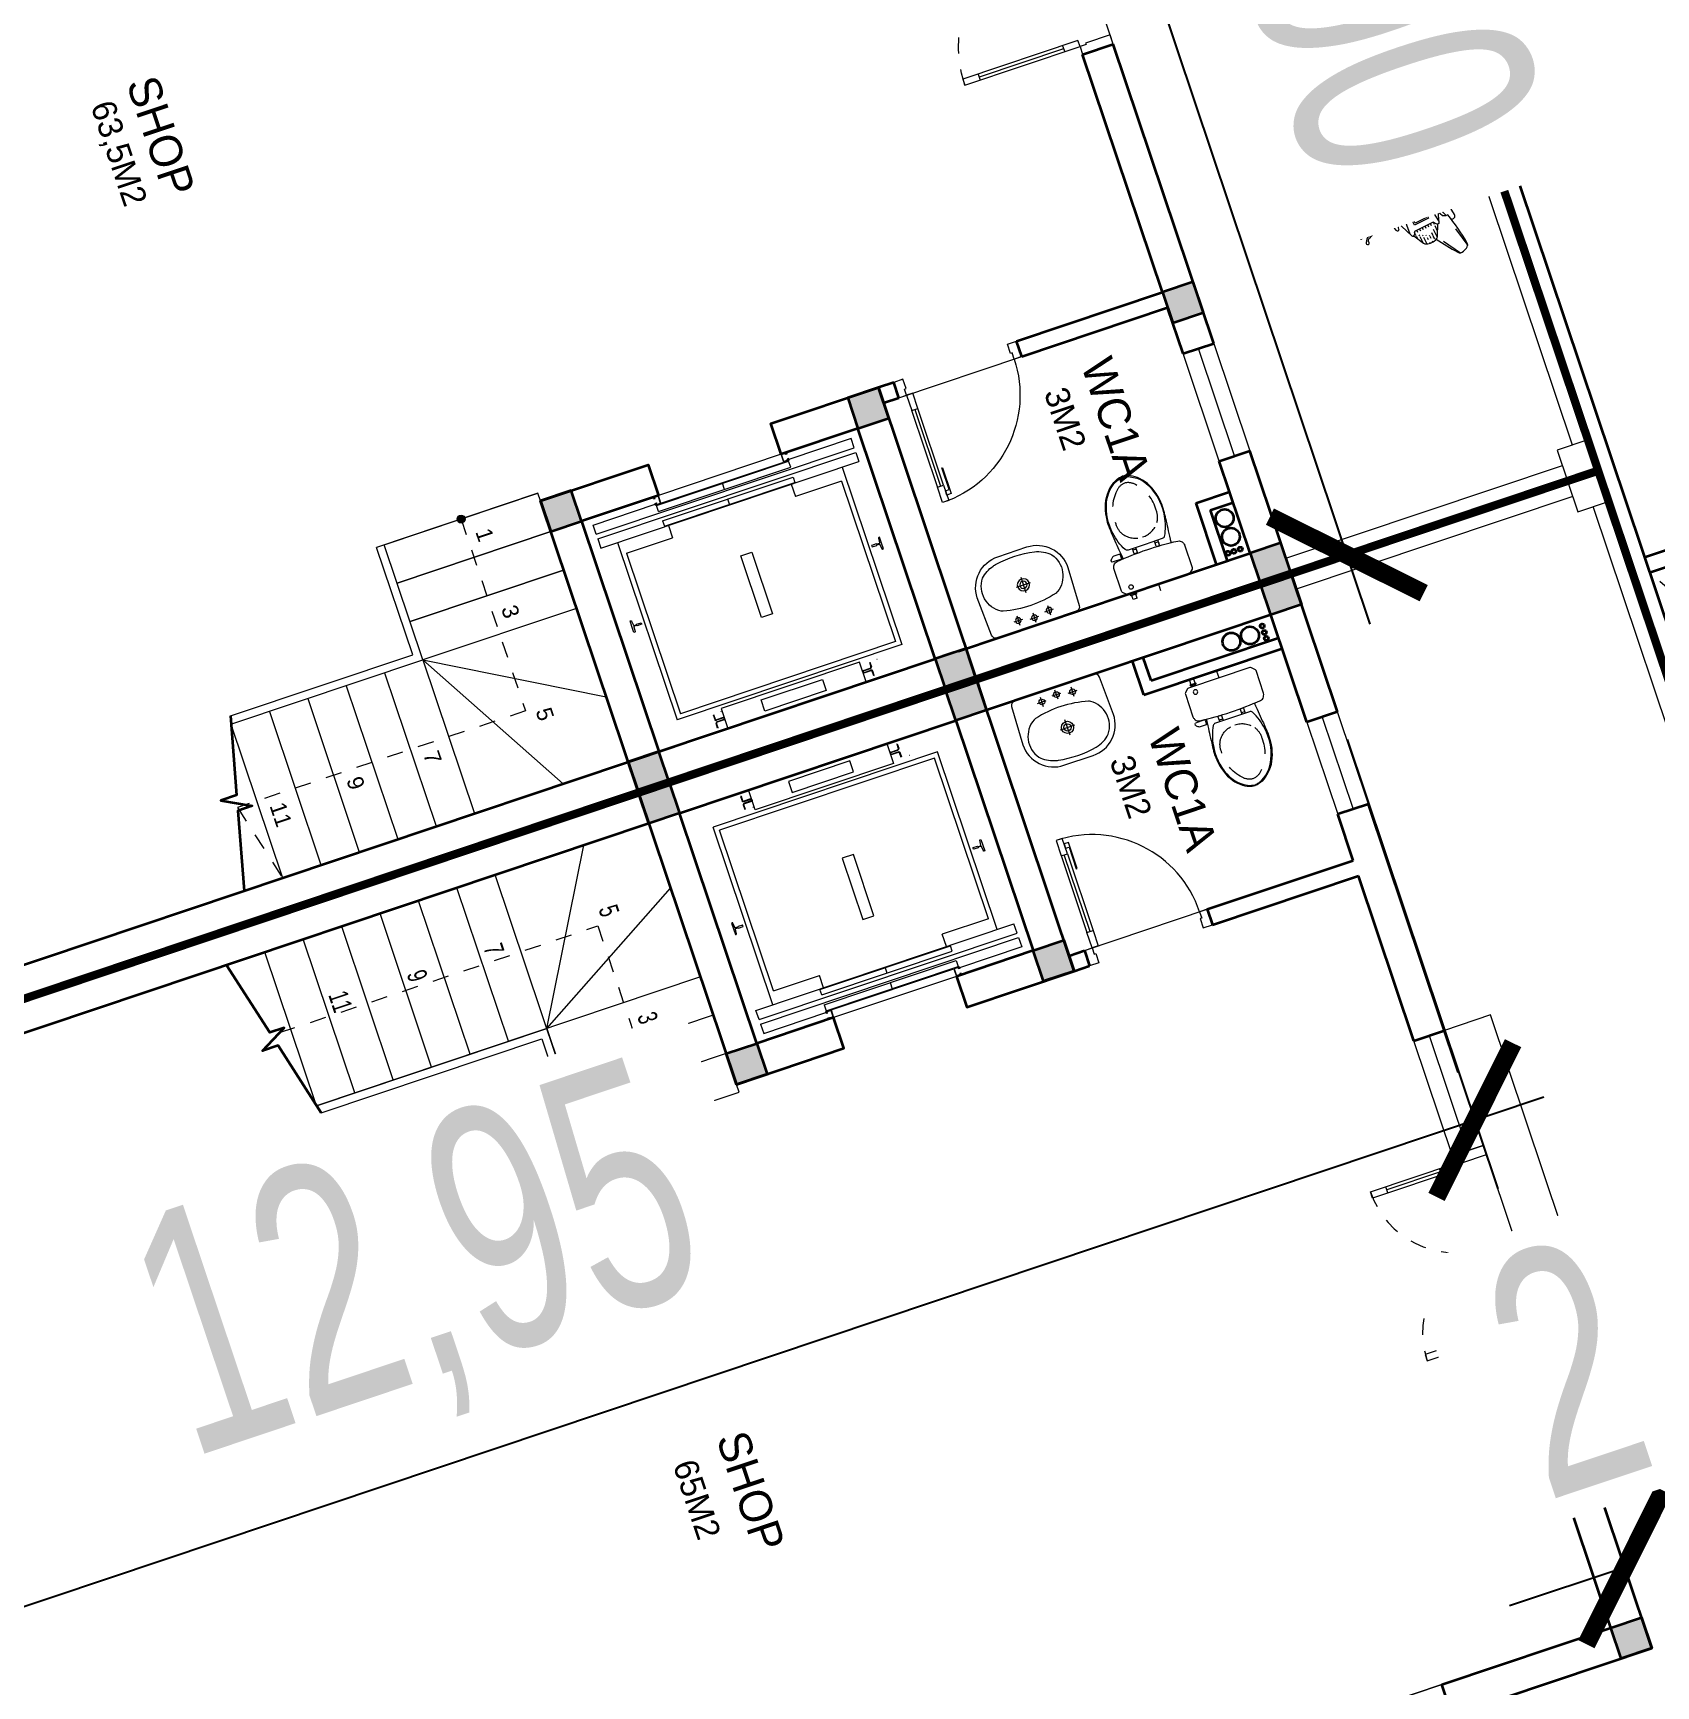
# Model space of a CAD drawing. Header units: metres. Extents: x 568336 to 569219, y 2065964 to 2066430.
# Drawn here: x 568481.43 to 568491.45, y 2066225.01 to 2066235.22 of the extents above; entities that cross this region are included whole.
import ezdxf

# ---------------------------------------------------------------- set-up
doc = ezdxf.new("R2010")
doc.units = ezdxf.units.M
for name, pattern in [('$AUDIT_BAD_LTYPE2', [0]), ('CENTER', [2, 1.25, -0.25, 0.25, -0.25]), ('DASHED', [0.75, 0.5, -0.25]), ('HIDDEN', [0.375, 0.25, -0.125]), ('HIDDEN2', [0.1875, 0.125, -0.0625]), ('xref-thap C (mb tang 32-2)$0$HIDDEN', [0.375, 0.25, -0.125]), ('Xref-VCMT-BT3 - tuong bao$0$HIDDEN2', [0.1875, 0.125, -0.0625])]:
    doc.linetypes.add(name, pattern=pattern)
doc.layers.get('0').update_dxf_attribs({"linetype": 'CONTINUOUS'})
doc.layers.get('DEFPOINTS').update_dxf_attribs({"linetype": 'CONTINUOUS'})
for name, color, linetype, lineweight in [('-CENTER', 143, 'CENTER', 13), ('-CONCRETE', 1, 'CONTINUOUS', 35), ('-DIM', 9, 'CONTINUOUS', 13), ('-DOOR', 137, 'CONTINUOUS', 9), ('-FURNITURE', 46, 'CONTINUOUS', 9), ('-HATCH', 8, 'CONTINUOUS', 5), ('-HIDE', 3, 'HIDDEN', 13), ('-KH', 143, 'CONTINUOUS', 13), ('-LINE1', 7, 'CONTINUOUS', 18), ('-LINE2', 252, 'CONTINUOUS', 9), ('-TEXT', 7, 'CONTINUOUS', 15), ('-WALL', 4, 'CONTINUOUS', 35), ('Bighome_khuat', 251, 'DASHED', 5), ('TEXT25', 2, 'CONTINUOUS', 13)]:
    doc.layers.add(name, color=color, linetype=linetype, lineweight=lineweight)
doc.layers.add('-RANH GIOI LO DAT', color=12, linetype='CONTINUOUS')
doc.styles.add('KTHUOC', font='', dxfattribs={"width": 0.8})
doc.styles.add('SVN_AVO_thuong', font='')
doc.styles.add('T1', font='', dxfattribs={"height": 200})
doc.styles.add('vnavanth', font='', dxfattribs={"width": 0.8})
doc.styles.get('KTHUOC').set_extended_font_data('.VnArial NarrowH')
doc.styles.get('SVN_AVO_thuong').set_extended_font_data('SVN-Avo')
doc.styles.get('T1').set_extended_font_data('VNgeometric Light')
doc.styles.get('vnavanth').set_extended_font_data('.VnAvantH')
doc.dimstyles.new('tien', dxfattribs={"dimscale": 0, "dimtxt": 1.5, "dimasz": 0.75, "dimexe": 0.45, "dimexo": 0, "dimgap": 0.25, "dimtad": 1, "dimzin": 1, "dimtxsty": 'KTHUOC', "dimblk1": 'ARCHTICK', "dimblk2": 'ARCHTICK', "dimsah": 1, "dimcen": 1, "dimdle": 0.45, "dimclrd": 37, "dimclre": 37, "dimclrt": 7, "dimaunit": 1, "dimadec": 0, "dimazin": 0, "dimtfac": 1, "dimtix": 1, "dimtofl": 0, "dimtmove": 2, "dimatfit": 3, "dimldrblk": 'ARCHTICK', "dimfxl": 1, "dimtfill": 1, "dimtolj": 1, "dimtzin": 1, "dimarcsym": 0})

# ---------------------------------------------------------------- blocks, each defined once
blk = doc.blocks.new('X-5M-DH-2-CORE$0$A$C75E80C28')
at = {"layer": '-LINE2', "linetype": 'Continuous', "ltscale": 2}
for p, q in [((-510, -22), (-510, -51)), ((-507, -22), (-510, -22)), ((-510, -109), (-510, -79)), ((-507, -22), (-507, -51)), ((-507, -109), (-507, -79)), ((-456, -57), (-501, -57)), ((-456, -60), (-501, -60)), ((-456, -70), (-501, -70)), ((-456, -73), (-501, -73)), ((-453, -63), (-453, -67)), ((-450, -63), (-450, -67)), ((450, -63), (450, -67)), ((453, -63), (453, -67)), ((456, -57), (501, -57)), ((456, -60), (501, -60)), ((456, -70), (501, -70)), ((456, -73), (501, -73)), ((507, -22), (510, -22)), ((507, -22), (507, -51)), ((507, -109), (507, -79)), ((510, -22), (510, -51)), ((510, -109), (510, -79)), ((-731, -149), (731, -149)), ((-731, -1305), (-731, -149)), ((-700, -179), (700, -179)), ((-700, -1225), (-700, -179)), ((-557, -112), (-560, -112)), ((457, -112), (460, -112)), ((700, -1225), (700, -179)), ((731, -1305), (731, -149)), ((-700, -1225), (-400, -1225)), ((-400, -1305), (-400, -1225)), ((700, -1225), (400, -1225)), ((400, -1305), (400, -1225)), ((840, -1305), (-840, -1305)), ((-840, -1365), (-840, -1305)), ((425, -1309), (-425, -1309)), ((-425, -1343), (-425, -1309)), ((0, -1309), (0, -1343)), ((425, -1343), (425, -1309)), ((840, -1365), (840, -1305)), ((840, -1365), (-840, -1365)), ((840, -1395), (-840, -1395)), ((-840, -1395), (-840, -1455)), ((430, -1406), (-430, -1406)), ((-430, -1406), (-430, -1446)), ((425, -1343), (-425, -1343)), ((0, -1406), (0, -1446)), ((430, -1406), (430, -1446)), ((840, -1395), (840, -1455)), ((-840, -1455), (-435, -1455)), ((-435, -1450), (-435, -1460)), ((-435, -1450), (-400, -1450)), ((-435, -1460), (-425, -1460)), ((-435, -1490), (-435, -1500)), ((-435, -1490), (-425, -1490)), ((-435, -1500), (-400, -1500)), ((-433, -1452), (-433, -1458)), ((-433, -1452), (-402, -1452)), ((-433, -1458), (-425, -1458)), ((-433, -1492), (-433, -1498)), ((-433, -1492), (-425, -1492)), ((-433, -1498), (-402, -1498)), ((430, -1446), (-430, -1446)), ((-425, -1458), (-425, -1460)), ((-425, -1490), (-425, -1492)), ((-402, -1452), (-402, -1498)), ((400, -1450), (-400, -1450)), ((-400, -1450), (-400, -1500)), ((400, -1450), (400, -1500)), ((435, -1450), (400, -1450)), ((435, -1500), (400, -1500)), ((402, -1452), (402, -1498)), ((433, -1452), (402, -1452)), ((433, -1498), (402, -1498)), ((433, -1458), (425, -1458)), ((425, -1458), (425, -1460)), ((435, -1460), (425, -1460)), ((425, -1490), (425, -1492)), ((435, -1490), (425, -1490)), ((433, -1492), (425, -1492)), ((433, -1452), (433, -1458)), ((433, -1492), (433, -1498)), ((435, -1450), (435, -1460)), ((840, -1455), (435, -1455)), ((435, -1490), (435, -1500))]:
    blk.add_line(p, q, dxfattribs=at)
for points in [[(-450, 0), (-450, -130), (450, -130), (450, 0)], [(-200, -29), (200, -29), (200, -101), (-200, -101)], [(-36, -584), (36, -584), (36, -984), (-36, -984)]]:
    blk.add_lwpolyline(points, close=True, dxfattribs=at)
for points in [[(-780, -789), (-751, -789, 0.414214), (-750, -788), (-750, -784), (-750, -780, 0.414214), (-751, -779), (-780, -779, -0.256978), (-784, -782), (-798, -782, -0.414214), (-801, -779), (-804, -749, 0.414214), (-807, -746), (-812, -746), (-812, -784), (-812, -821), (-807, -821, 0.414214), (-804, -818), (-801, -789, -0.414214), (-798, -786), (-784, -786, -0.256978), (-780, -789)], [(780, -789), (751, -789, -0.414214), (750, -788), (750, -784), (750, -780, -0.414214), (751, -779), (780, -779, 0.256978), (784, -782), (798, -782, 0.414214), (801, -779), (804, -749, -0.414214), (807, -746), (812, -746), (812, -784), (812, -821), (807, -821, -0.414214), (804, -818), (801, -789, 0.414214), (798, -786), (784, -786, 0.256978), (780, -789)]]:
    blk.add_lwpolyline(points, format="xyb", dxfattribs=at)
for centre, radius, start, end in [((-501, -51), 9.4, 180, 270), ((-501, -79), 9.4, 90, 180), ((-501, -51), 6.2, 180, 270), ((-501, -79), 6.2, 90, 180), ((-456, -63), 6.2, 0, 90), ((-456, -63), 3, 0, 90), ((-456, -67), 6.2, 270, 0), ((-456, -67), 3, 270, 0), ((456, -63), 6.2, 90, 180), ((456, -67), 6.2, 180, 270), ((456, -63), 3, 90, 180), ((456, -67), 3, 180, 270), ((501, -51), 6.2, 270, 0), ((501, -51), 9.4, 270, 0), ((501, -79), 9.4, 0, 90), ((501, -79), 6.2, 0, 90)]:
    blk.add_arc(centre, radius, start, end, dxfattribs=at)
blk = doc.blocks.new('A$C5C575821')
at = {"layer": '-CONCRETE'}
h = blk.add_hatch(color=256, dxfattribs=at)
h.dxf.hatch_style = 1
h.paths.add_polyline_path([(0, 200), (0, 0), (200, 0), (200, 200)])
blk.add_lwpolyline([(0, 0), (200, 0), (200, 200), (0, 200)], close=True, dxfattribs=at)
blk = doc.blocks.new('A$C3F71457E')
at = {"layer": '-CONCRETE'}
blk.add_lwpolyline([(0, -100), (0, 400), (-1500, 400), (-1500, -1400), (0, -1400), (0, -900), (200, -900), (200, -1600), (-1700, -1600), (-1700, 600), (200, 600), (200, -100), (0, -100)], dxfattribs=at)
at = {"layer": '-LINE1'}
blk.add_line((0, -900), (0, -100), dxfattribs=at)
at = {"layer": '-WALL'}
for p in [(-1700, 400), (0, 400), (-1700, -1600), (0, -1600)]:
    blk.add_blockref('A$C5C575821', p, dxfattribs=at)
at = {"color": 2, "rotation": 90}
blk.add_blockref('X-5M-DH-2-CORE$0$A$C75E80C28', (-1500, -500), dxfattribs=at)
blk = doc.blocks.new('A$C18091ED7')
for p, q in [((0, -42), (0, 0)), ((146, -27), (179, -27)), ((146, -27), (146, -30)), ((146, -30), (166, -30)), ((153, -37), (146, -30)), ((152, 0), (152, -27)), ((152, 0), (179, 0)), ((153, -37), (166, -37)), ((153, -40), (153, -37)), ((153, -40), (178, -40)), ((153, -40), (178, -40)), ((153, -40), (153, -42)), ((185, -30), (166, -30)), ((178, -37), (166, -37)), ((185, -30), (178, -37)), ((178, -37), (178, -40)), ((178, -40), (178, -42)), ((179, 0), (179, -27)), ((179, -27), (185, -27)), ((185, -27), (185, -30)), ((-83, -267), (-83, -300)), ((-83, -278), (-83, -288)), ((-61, -290), (-83, -290)), ((-63, -265), (-81, -265)), ((-61, -267), (-61, -300)), ((61, -267), (61, -300)), ((61, -290), (83, -290)), ((63, -265), (81, -265)), ((83, -267), (83, -300)), ((83, -278), (83, -288)), ((165, -262), (165, -290)), ((168, -260), (228, -260)), ((168, -292), (207, -292)), ((231, -274), (231, -262))]:
    blk.add_line(p, q)
for points in [[(230, -219, -0.137407), (225, -235), (222, -241, -0.236081), (198, -255, -0.051961), (-198, -255, -0.236081), (-222, -241), (-225, -235, -0.137407), (-230, -219), (-230, -72, -0.198912), (-226, -63), (-209, -46, -0.198912), (-200, -42), (0, -42), (200, -42, -0.198912), (209, -46), (226, -63, -0.198912), (230, -72)], [(144, -619, -0.212405), (26, -734, -0.027685), (-1, -739, -0.022279), (-26, -734, -0.212405), (-144, -619, -0.142796), (-167, -428, -0.093005), (-128, -309, -0.256439), (-111, -300), (0, -300), (111, -300, -0.256439), (128, -309, -0.093005), (167, -428, -0.142796)]]:
    blk.add_lwpolyline(points, format="xyb", close=True)
at = {"linetype": 'xref-thap C (mb tang 32-2)$0$HIDDEN', "ltscale": 100}
blk.add_lwpolyline([(61, -669, -0.199031), (0, -699, -0.199031), (-61, -669, -0.218924), (-132, -478, -0.153791), (-112, -404, -0.236701), (0, -348, -0.236701), (112, -404, -0.153791), (132, -478, -0.218924)], format="xyb", close=True, dxfattribs=at)
blk.add_circle((166, -78), 13.9)
for centre, radius, start, end in [((-81, -267), 1.98, 90, 180), ((-63, -267), 1.98, 0, 90), ((63, -267), 1.98, 90, 180), ((81, -267), 1.98, 0, 90), ((168, -262), 2.47, 90, 180), ((168, -290), 2.47, 180, 270), ((207, -277), 15.5, 270, 306.4659), ((168, -225), 80.1, 306.4659, 320.3123), ((228, -274), 2.47, 320.3123, 0)]:
    blk.add_arc(centre, radius, start, end)
for points in [[(-156, -259), (-157, -267), (-164, -328), (-169, -385), (-184, -528), (-136, -679), (-50, -735), (-20, -741), (0, -744)], [(156, -259), (157, -267), (164, -328), (169, -385), (184, -528), (136, -679), (50, -735), (20, -741), (0, -744)]]:
    blk.add_open_spline(points, degree=3, knots=[130.613938, 130.613938, 130.613938, 130.613938, 152.852109, 311.129351, 417.703951, 561.383393, 697.692632, 710.812262, 710.812262, 710.812262, 710.812262])
blk = doc.blocks.new('*U18')
at = {"linetype": '$AUDIT_BAD_LTYPE2'}
for p, q in [((70, 100), (70, 600)), ((90, 600), (90, 100))]:
    blk.add_line(p, q, dxfattribs=at)
for points in [[(50, 600), (90, 600), (90, 700), (50, 700), (50, 600)], [(50, 603), (50, 100)], [(50, 100), (90, 100), (90, 0), (50, 0), (50, 100)]]:
    blk.add_lwpolyline(points)
for points in [[(118, 495), (118, 664), (90, 664), (90, 636), (113, 636), (113, 495)], [(0, 0), (50, 0), (50, -40), (60, -40), (60, -100), (0, -100)], [(800, 0), (750, 0), (750, -40), (740, -40), (740, -100), (800, -100)]]:
    blk.add_lwpolyline(points, close=True)
at = {"linetype": '$AUDIT_BAD_LTYPE2', "ltscale": 0.3}
blk.add_arc((50, 0), 700, 0, 90, dxfattribs=at)
blk = doc.blocks.new('*U14')
for p, q in [((-1510, 650), (-1550, 650)), ((-90, 650), (-50, 650)), ((-1510, 100), (-1550, 100)), ((-90, 100), (-50, 100))]:
    blk.add_line(p, q)
at = {"color": 251}
for p, q in [((-1530, 100), (-1530, 650)), ((-70, 100), (-70, 650))]:
    blk.add_line(p, q, dxfattribs=at)
for points in [[(-1550, 0), (-1510, 0), (-1510, 750), (-1550, 750)], [(-50, 0), (-90, 0), (-90, 750), (-50, 750)], [(-1600, -200), (-1540, -200), (-1540, -40), (-1550, -40), (-1550, 0), (-1600, 0)], [(0, -200), (-60, -200), (-60, -40), (-50, -40), (-50, 0), (0, 0)]]:
    blk.add_lwpolyline(points, close=True)
at = {"layer": 'Bighome_khuat', "linetype": 'Xref-VCMT-BT3 - tuong bao$0$HIDDEN2'}
for centre, start, end in [((-1550, 0), 0, 90), ((-50, 0), 90, 180)]:
    blk.add_arc(centre, 750, start, end, dxfattribs=at)
blk = doc.blocks.new('A$C4ace49fd')
for p, q in [((167, 414), (224, 414)), ((195, 383), (195, 443)), ((267, 429), (324, 429)), ((295, 398), (295, 458)), ((367, 414), (424, 414)), ((395, 383), (395, 443)), ((249, 215), (342, 215)), ((295, 165), (295, 264))]:
    blk.add_line(p, q)
for points in [[(0, 200, 0.414214), (200, 0), (390, 0, 0.414214), (590, 200), (581, 446, 0.409799), (551, 475), (39, 475, 0.403607), (9, 446)], [(177, 40, 0.090773), (424, 43, 0.149887), (521, 96, 0.430722), (482, 321, 0.080637), (470, 327, 0.127732), (125, 329, 0.074208), (114, 325, 0.443092), (69, 96, 0.13364), (154, 46, 0.033617)]]:
    blk.add_lwpolyline(points, format="xyb", close=True)
for centre, radius in [((195, 414), 17.5), ((295, 429), 17.5), ((395, 414), 17.5), ((295, 215), 37.5), ((295, 215), 22.5), ((295, 215), 22.5)]:
    blk.add_circle(centre, radius)
blk = doc.blocks.new('A$C49AC32B8')
h = blk.add_hatch()
h.set_pattern_fill('ANSI31', color=256, scale=100, angle=405, style=0)
h.set_pattern_definition([(90, (1628.179, -139081.394), (-12.5, 1e-15), [])])
h.paths.add_polyline_path([(-545, -149), (-545, -107), (-667, -107), (-667, -149)])
h.paths.add_polyline_path([(-545, 276), (-545, 319), (-667, 319), (-667, 276)])
h = blk.add_hatch()
h.set_pattern_fill('ANSI31', color=256, scale=150, angle=315, style=0)
h.set_pattern_definition([(2e-15, (1485.97, -142180.918), (2e-15, 18.75), [])])
edge = h.paths.add_edge_path()
edge.add_arc((142, 1), 10, 291.0634, 432.0495)
edge.add_arc((142, 169), 10, 287.9505, 428.9366)
edge.add_arc((204, 63), 30, 298.7342, 336.6848)
edge.add_arc((204, 107), 30, 383.3152, 421.2658)
edge.add_line((152, 3), (218, 36))
edge.add_line((152, 167), (218, 133))
edge.add_line((146, 10), (129, 18))
edge.add_line((129, 18), (129, 82))
edge.add_line((129, 146), (129, 82))
edge.add_line((146, 159), (129, 146))
edge.add_arc((153, 85), 85.6, 336.6848, 359.9863)
edge.add_arc((153, 85), 85.6, 360.0137, 383.3152)
for points in [[(-244, 438, 1), (-248, 447), (-248, 447), (-280, 433), (-280, 433, 1), (-276, 424)], [(-10, -301), (-42, -189), (7, -167), (7, -167), (-21, -52), (-21, -52, -0.213812), (-21, -44), (-21, -44), (32, 67), (32, 67, 0.201882), (33, 75), (33, 75), (0, 164), (0, 164, 0.201882), (-5, 169), (-5, 169), (-117, 220), (-117, 220, -0.213812), (-123, 226), (-123, 226), (-175, 332), (-175, 332), (-226, 318), (-278, 434)], [(-185, 330), (-211, 418), (-211, 418, -0.119246), (-211, 432), (-211, 432), (-207, 453)], [(-199, 441, 2.509808), (-207, 452)], [(-199, 441), (-201, 433), (-201, 433, 0.119246), (-200, 418), (-200, 418), (-175, 332)], [(-839, 284), (-712, 329), (-712, 329, -0.085491), (-702, 331), (-535, 331), (-535, 315), (-535, 315, 0.389594), (-508, 286), (-508, 286), (-285, 281), (-285, 281, 0.038668), (-280, 281), (-280, 281, 0.005075), (-210, 283)], [(-226, 318), (-163, 182), (-163, 182, 0.213812), (-158, 176), (-158, 176), (-95, 132), (-61, 38), (-81, -36), (-81, -36, 0.213812), (-81, -44), (-81, -44), (-42, -189)], [(-1030, 202, 0.218308), (-1079, 224), (-1079, 224), (-1360, 164), (-1360, 164, 0.353851), (-1399, 115), (-1399, 85), (-1399, 54, 0.353851), (-1360, 5), (-1360, 5), (-1079, -55), (-1079, -55, 0.218308), (-1030, -33)], [(-594, 214, 0.25966), (-1245, 189, 0.25966)], [(-1075, 205), (-1073, 197), (-1073, 197, 0.379173), (-1161, 98)], [(-403, 141, 0.365685), (-444, 190, 0.035711), (-794, 231), (-1073, 197)], [(-765, -104, 0.080514), (-403, -28), (-403, -28, 0.201101), (-366, 85), (-366, 85, 0.201101), (-403, 198), (-403, 198, 0.080514), (-765, 273)], [(-75, -66), (-259, -18), (-259, -18, 0.336681), (-259, 187), (-259, 187), (-176, 209)], [(-149, 279), (-78, 291), (74, 249, -1.090751), (74, 234, 0.1744), (38, 220), (146, 178), (146, 178, -0.70664), (146, 159)], [(-64, 196, 0.330008), (-78, 272), (-78, 272, -0.752015), (-78, 291)], [(232, 118, 0.024274), (362, 201), (362, 201, 0.338506), (373, 235), (373, 235), (373, 235), (364, 260), (364, 260, 0.338506), (333, 279), (333, 279, 0.032613), (128, 248), (128, 248), (127, 238), (53, 214)], [(160, 255, 0.671768), (145, 286), (145, 286), (70, 279), (70, 279, 0.734542), (71, 250)], [(-1280, 161, 0.112845), (-1300, 121)], [(-415, -4, 0.315879), (-415, 173)], [(137, 182), (-58, 160), (-58, 160, 0.114874), (-118, 116), (-118, 116, 0.363628), (-118, 51), (-118, 51, 0.117419), (-57, 6)], [(152, 3), (218, 36), (218, 36, 0.167121), (231, 51), (231, 51, 0.102024), (238, 85), (238, 85, 0.102024), (231, 119), (231, 119, 0.167121), (218, 133), (218, 133), (152, 167)], [(-1300, 49, 0.112845), (-1280, 9)], [(-1073, -27, -0.379173), (-1161, 72, 0.379173), (-1073, -27), (-1073, -27), (-1075, -35)], [(-1073, -27), (-794, -61), (-794, -61, 0.035711), (-444, -21), (-444, -21, 0.365685), (-403, 28)], [(-17, -71), (146, -9), (146, -9, 0.70664), (146, 10)], [(-1245, -19, 0.25966), (-594, -44)], [(38, -50, 0.1744), (74, -64), (74, -64, -1.090751), (74, -79), (74, -79), (-9, -102)], [(-61, -117), (-136, -117), (-136, -117, 0.010417), (-280, -111), (-280, -111, 0.038668), (-285, -111), (-285, -111), (-508, -116), (-508, -116, 0.389594), (-535, -146), (-535, -146), (-535, -161), (-702, -161, -0.085491), (-712, -159), (-712, -159), (-839, -114)], [(-3, -171), (34, -256), (34, -256, 0.119246), (43, -267), (43, -267), (59, -280)], [(7, -167), (43, -249), (43, -249, 0.119246), (51, -261), (51, -261), (58, -266)], [(-12, -302, 1), (-9, -312), (-9, -312), (24, -302), (24, -302, 1), (22, -292)], [(59, -280, 2.509808), (58, -266)]]:
    blk.add_lwpolyline(points, format="xyb")
for points in [[(-276, 424), (-244, 438)], [(-197, 326), (-246, 437)], [(-1075, 205), (-1186, 181), (-1186, 85), (-1186, -11), (-1075, -35)], [(-403, 28), (-794, -61), (-794, -61), (-794, 85), (-794, 231), (-794, 231), (-403, 141)], [(38, 220), (-61, 195)], [(82, 203), (118, 217), (127, 238)], [(227, 253), (352, 275)], [(263, 153), (373, 216)], [(-1262, 151), (-1289, 148)], [(-1206, 156), (-1242, 153)], [(-1136, 164), (-1186, 158)], [(146, 159), (129, 146), (129, 82), (129, 18), (146, 10)], [(-1262, 19), (-1289, 21)], [(-1206, 13), (-1242, 17)], [(-1136, 6), (-1186, 11)], [(-58, 6), (131, -14)], [(-1121, -185), (-1165, -185), (-1165, -99), (-1031, -99)], [(38, -50), (-21, -44)], [(-859, -116), (-859, -185), (-892, -185)], [(-14, -176), (19, -293)], [(-12, -302), (22, -292)]]:
    blk.add_lwpolyline(points)
for points in [[(-667, 319), (-667, 276), (-545, 276), (-545, 319)], [(-382, 207), (-382, 262), (-373, 262), (-373, 207)], [(-362, 207), (-362, 262), (-353, 262), (-353, 207)], [(-342, 207), (-342, 262), (-333, 262), (-333, 207)], [(-322, 207), (-322, 262), (-313, 262), (-313, 207)], [(-302, 207), (-302, 262), (-293, 262), (-293, 207)], [(-1262, 165), (-1300, 157), (-1300, 85), (-1300, 13), (-1300, 13), (-1262, 5), (-1262, 85)], [(-1242, 169), (-1242, 85), (-1242, 1), (-1242, 1), (-1206, -7), (-1206, -7), (-1206, 85), (-1206, 177), (-1206, 177)], [(95, 132), (95, 35), (44, 35), (44, 132)], [(85, 122), (85, 45), (54, 45), (54, 122)], [(-1161, 85), (-1161, 98)], [(-1161, 85), (-1161, 72)], [(-382, -37), (-382, -92), (-373, -92), (-373, -37)], [(-362, -37), (-362, -92), (-353, -92), (-353, -37)], [(-342, -37), (-342, -92), (-333, -92), (-333, -37)], [(-322, -37), (-322, -92), (-313, -92), (-313, -37)], [(-302, -37), (-302, -92), (-293, -92), (-293, -37)], [(-1165, -135), (-1165, -161), (-1188, -161), (-1188, -135)], [(-892, -190), (-892, -123), (-1121, -123), (-1121, -190)], [(-1111, -130), (-1111, -138), (-1063, -138), (-1063, -130)], [(-1111, -145), (-1111, -152), (-1063, -152), (-1063, -145)], [(-1111, -159), (-1111, -167), (-1063, -167), (-1063, -159)], [(-667, -149), (-667, -107), (-545, -107), (-545, -149)]]:
    blk.add_lwpolyline(points, close=True)
for points in [[(-1379, 115), (-1379, 85), (-1379, 54), (-1379, 54, 0.353851), (-1356, 25), (-1356, 25), (-1320, 17), (-1320, 17), (-1320, 85), (-1320, 152), (-1320, 152), (-1356, 145), (-1356, 145, 0.353851)], [(-366, 187), (-379, 187), (-379, 187, -0.363938), (-379, -18), (-379, -18), (-366, -18), (-366, -18, 0.336681)], [(-329, 187), (-342, 187), (-342, 187, -0.363938), (-342, -18), (-342, -18), (-329, -18), (-329, -18, 0.336681)], [(-311, 187), (-298, 187), (-298, 187, -0.336681), (-298, -18), (-298, -18), (-311, -18), (-311, -18, 0.363938)]]:
    blk.add_lwpolyline(points, format="xyb", close=True)
blk = doc.blocks.new('M9-T1')
at = {"layer": '-HATCH', "true_color": 0x8c8896}
h = blk.add_hatch(color=252, dxfattribs=at)
h.dxf.hatch_style = 1
edge = h.paths.add_edge_path()
edge.add_arc((202758, -292843), 24.6, 0, 360)
at = {"layer": '-CONCRETE'}
for centre, radius in [((204253, -288372, 0), 55), ((204374, -288372, 0), 55), ((204465, -288341, 0), 13), ((204465, -288383, 0), 13), ((204465, -288421, 0), 13)]:
    blk.add_circle(centre, radius, dxfattribs=at)
at = {"layer": '-DOOR'}
blk.add_line((201258, -288092), (199658, -288092), dxfattribs=at)
blk.add_lwpolyline([(203208, -288092), (203908, -288092), (203908, -288292), (203208, -288292)], close=True, dxfattribs=at)
blk.add_lwpolyline([(203908, -288192), (203208, -288192)], dxfattribs=at)
at = {"layer": '-HATCH'}
blk.add_line((202908, -290042), (202908, -289242), dxfattribs=at)
at = {"layer": '-KH', "linetype": 'HIDDEN2', "ltscale": 5}
blk.add_line((204008, -294718), (204508, -294593), dxfattribs=at)
blk.add_lwpolyline([(202758, -292843), (204008, -292843), (204008, -294718)], dxfattribs=at)
at = {"layer": '-KH'}
blk.add_circle((202758, -292843), 24.6, dxfattribs=at)
at = {"layer": '-LINE1'}
for p, q in [((202758, -293343), (202758, -292343)), ((202758, -292343), (202758, -293393)), ((202808, -292343), (202758, -292343)), ((203008, -293343), (203008, -292343)), ((203008, -292343), (203008, -293343)), ((203258, -293343), (203258, -292343)), ((203258, -292343), (203258, -293343)), ((203508, -292343), (203508, -293343)), ((203508, -293343), (204085, -292343)), ((203508, -293343), (204508, -292766)), ((203508, -293343), (202758, -293343)), ((203508, -294593), (203508, -293343)), ((203458, -293393), (202758, -293393)), ((203458, -294580), (203458, -293393))]:
    blk.add_line(p, q, dxfattribs=at)
at = {"layer": '-LINE1', "lineweight": 18}
for p, q in [((203508, -293343), (204508, -293343)), ((203508, -293593), (204508, -293593)), ((203508, -293843), (204508, -293843)), ((203508, -294093), (204508, -294093)), ((203508, -294343), (204508, -294343)), ((203508, -294593), (204508, -294593)), ((204508, -294843), (204508, -294843))]:
    blk.add_line(p, q, dxfattribs=at)
at = {"layer": '-LINE1', "linetype": 'Continuous', "ltscale": 10}
blk.add_lwpolyline([(204508, -286292), (204708, -286292), (204708, -286092), (204508, -286092)], close=True, dxfattribs=at)
for points in [[(204508, -286192), (199408, -286192)], [(204608, -288092), (204608, -286292)]]:
    blk.add_lwpolyline(points, dxfattribs=at)
at = {"layer": '-RANH GIOI LO DAT', "linetype": 'HIDDEN', "ltscale": 10, "const_width": 50}
blk.add_lwpolyline([(193708, -286092), (193708, -298144), (198702, -303379), (204708, -303663), (204708, -286092)], close=True, dxfattribs=at)
at = {"layer": '-WALL'}
for p, q in [((203208, -288092), (201258, -288092)), ((201258, -288292), (201258, -288092)), ((203208, -288292), (203208, -288092)), ((204708, -288092), (203908, -288092)), ((203908, -288292), (203908, -288092)), ((204708, -301042), (204708, -288092)), ((202808, -288292), (201258, -288292)), ((202808, -289242), (202808, -288292)), ((203208, -288292), (202908, -288292)), ((202908, -289242), (202908, -288292)), ((204508, -288292), (203908, -288292)), ((204108, -288512), (204108, -288292)), ((204178, -288442), (204178, -288292)), ((204508, -290192), (204508, -288292)), ((204178, -288442), (204508, -288442)), ((204108, -288512), (204508, -288512)), ((202908, -289242), (202808, -289242)), ((202908, -290042), (202808, -290042)), ((202908, -290142), (202908, -290042)), ((204508, -290142), (204508, -290292)), ((204508, -299843), (204508, -292042))]:
    blk.add_line(p, q, dxfattribs=at)
for points in [[(202808, -290042), (202808, -290142)], [(203458, -294580), (203934, -294699), (203934, -294801), (204028, -294629), (204028, -294723), (204508, -294843)]]:
    blk.add_lwpolyline(points, dxfattribs=at)
at = {"layer": '-DOOR', "xscale": -1}
for name, p, rotation in [('*U14', (201258, -288292), 180), ('*U18', (202908, -290042), 270)]:
    blk.add_blockref(name, p, dxfattribs=dict(at, rotation=rotation))
at = {"layer": '-FURNITURE'}
for name, p, rotation in [('A$C49AC32B8', (202821, -286733), 7.65465326188837), ('A$C18091ED7', (204550, -288889), 270)]:
    blk.add_blockref(name, p, dxfattribs=dict(at, rotation=rotation))
at = {"layer": '-FURNITURE', "xscale": -1, "rotation": 270}
blk.add_blockref('A$C4ace49fd', (204033, -289976), dxfattribs=at)
at = {"layer": '-WALL'}
for p in [(202808, -288292), (204508, -288292)]:
    blk.add_blockref('A$C5C575821', p, dxfattribs=at)
at = {"layer": '-WALL', "rotation": 180}
blk.add_blockref('A$C3F71457E', (203008, -291742), dxfattribs=at)
at = {"layer": '-TEXT', "color": 2, "style": 'vnavanth'}
blk.add_text('wc1A', height=200, dxfattribs=at).set_placement((203071, -288913))
at = {"layer": '-TEXT', "style": 'T1'}
for s, p in [('1', (202860, -292785)), ('3', (203360, -292785)), ('5', (204028, -292785)), ('7', (204060, -293528)), ('9', (204060, -294028)), ('11', (204060, -294528))]:
    blk.add_text(s, height=100, rotation=360, dxfattribs=at).set_placement(p)
at = {"layer": 'TEXT25'}
for s, height, rotation, style, p in [('3M2', 150, 360, 'T1', (203162, -289184)), ('SHOP', 200, 0, 'SVN_AVO_thuong', (199548, -293947)), ('63,5M2', 150, 360, 'T1', (199610, -294200))]:
    blk.add_text(s, height=height, rotation=rotation, dxfattribs=dict(at, style=style)).set_placement(p)
blk = doc.blocks.new('*U45')
for p, q in [((-1110, 450), (-1150, 450)), ((-1130, 100), (-1130, 450)), ((-90, 450), (-50, 450)), ((-70, 100), (-70, 450)), ((-1110, 100), (-1150, 100)), ((-90, 100), (-50, 100))]:
    blk.add_line(p, q)
for points in [[(-1150, 0), (-1110, 0), (-1110, 550), (-1150, 550)], [(-50, 0), (-90, 0), (-90, 550), (-50, 550)], [(-1200, -200), (-1140, -200), (-1140, -40), (-1150, -40), (-1150, 0), (-1200, 0)], [(0, -200), (-60, -200), (-60, -40), (-50, -40), (-50, 0), (0, 0)]]:
    blk.add_lwpolyline(points, close=True)
at = {"linetype": 'HIDDEN', "ltscale": 0.1}
for centre, start, end in [((-1150, 0), 0, 90), ((-50, 0), 90, 180)]:
    blk.add_arc(centre, 550, start, end, dxfattribs=at)
blk = doc.blocks.new('M26-T1')
at = {"layer": '-HATCH', "true_color": 0x8c8896}
h = blk.add_hatch(color=252, dxfattribs=at)
h.dxf.hatch_style = 1
edge = h.paths.add_edge_path()
edge.add_arc((198015, -625008), 24.6, 0, 360)
at = {"layer": '-CONCRETE'}
for centre, radius in [((196345, -620620, 0), 55), ((196314, -620530, 0), 13), ((196356, -620530, 0), 13), ((196394, -620530, 0), 13), ((196345, -620741, 0), 55)]:
    blk.add_circle(centre, radius, dxfattribs=at)
at = {"layer": '-DOOR'}
for p, q in [((199040, -620258), (201790, -620258)), ((202865, -621558), (202865, -622958)), ((202865, -622958), (202865, -621558))]:
    blk.add_line(p, q, dxfattribs=at)
for points in [[(197565, -620258), (196965, -620258), (196965, -620458), (197565, -620458)], [(199040, -620258), (199790, -620258), (199790, -620458), (199040, -620458)], [(200990, -620258), (201790, -620258), (201790, -620458), (200990, -620458)]]:
    blk.add_lwpolyline(points, close=True, dxfattribs=at)
for points in [[(196965, -620358), (197565, -620358)], [(199040, -620358), (199790, -620358)], [(200990, -620358), (201790, -620358)]]:
    blk.add_lwpolyline(points, dxfattribs=at)
at = {"layer": '-KH', "linetype": 'HIDDEN2', "ltscale": 5}
blk.add_lwpolyline([(196765, -627080), (196765, -625008), (197990, -625008)], dxfattribs=at)
at = {"layer": '-KH'}
blk.add_circle((198015, -625008), 24.6, dxfattribs=at)
at = {"layer": '-LINE1'}
for p, q in [((197265, -625508), (196687, -624508)), ((197265, -624508), (197265, -627008)), ((197515, -624508), (197515, -625508)), ((197765, -624508), (197765, -625508)), ((198015, -624508), (197965, -624508)), ((198015, -625508), (198015, -624508)), ((197265, -625508), (196265, -624931)), ((197765, -625508), (196265, -625508)), ((197265, -627008), (197265, -625508)), ((197265, -625508), (198015, -625508)), ((197315, -626995), (197315, -625558)), ((197315, -625558), (198015, -625558)), ((197265, -625758), (196265, -625758)), ((197265, -626008), (196265, -626008)), ((197265, -626258), (196265, -626258)), ((197265, -626508), (196265, -626508)), ((197265, -626758), (196265, -626758)), ((197265, -627008), (196265, -627008))]:
    blk.add_line(p, q, dxfattribs=at)
at = {"layer": '-LINE1', "ltscale": 10}
blk.add_lwpolyline([(196065, -618458), (196265, -618458), (196265, -618258), (196065, -618258)], close=True, dxfattribs=at)
at = {"layer": '-LINE1'}
for points in [[(200365, -618358), (196265, -618358)], [(196165, -618458), (196165, -620258)], [(201790, -620258), (201790, -619958), (199040, -619958), (199040, -620258)]]:
    blk.add_lwpolyline(points, dxfattribs=at)
blk.add_arc((198015, -625533), 25, 270, 90, dxfattribs=at)
at = {"layer": '-LINE2'}
blk.add_line((197865, -622208), (197865, -621408), dxfattribs=at)
at = {"layer": '-RANH GIOI LO DAT', "linetype": 'HIDDEN', "ltscale": 10, "const_width": 50}
blk.add_lwpolyline([(196065, -618258), (196065, -635829), (205065, -636254), (205065, -618258)], close=True, dxfattribs=at)
at = {"layer": '-WALL'}
for p, q in [((196065, -620258), (196065, -633404)), ((196965, -620258), (196065, -620258)), ((196965, -620258), (196965, -620458)), ((199315, -620258), (197565, -620258)), ((197565, -620258), (197565, -620458)), ((199040, -620458), (199040, -620258)), ((201790, -620258), (201790, -620458)), ((203065, -620258), (202065, -620258)), ((203065, -621558), (203065, -620258)), ((196965, -620458), (196265, -620458)), ((196265, -620458), (196265, -622308)), ((196415, -621288), (196415, -620458)), ((196485, -621358), (196485, -620458)), ((197865, -620458), (197565, -620458)), ((197865, -621408), (197865, -620458)), ((199040, -620458), (197965, -620458)), ((197965, -621408), (197965, -620458)), ((202865, -620458), (201790, -620458)), ((202865, -621558), (202865, -620458)), ((196415, -621288), (196265, -621288)), ((196485, -621358), (196265, -621358)), ((197865, -621408), (197965, -621408)), ((203065, -621558), (202865, -621558)), ((197865, -622308), (197865, -622208)), ((197865, -622208), (197965, -622208)), ((197965, -622308), (197965, -622208)), ((196265, -624508), (196265, -629458))]:
    blk.add_line(p, q, dxfattribs=at)
blk.add_lwpolyline([(197315, -626995), (196838, -627115), (196838, -627216), (196745, -627044), (196745, -627138), (196265, -627258)], dxfattribs=at)
at = {"layer": '-DOOR'}
for name, p, rotation in [('*U45', (199790, -620458), 180), ('*U18', (197865, -622208), 90.0000000100494)]:
    blk.add_blockref(name, p, dxfattribs=dict(at, rotation=rotation))
at = {"layer": '-FURNITURE', "xscale": -1, "rotation": 90}
blk.add_blockref('A$C18091ED7', (196491, -620884), dxfattribs=at)
at = {"layer": '-FURNITURE', "rotation": 90.00000000000001}
blk.add_blockref('A$C4ace49fd', (196740, -622164), dxfattribs=at)
at = {"layer": '-WALL', "xscale": -1}
for p in [(196265, -620458), (203065, -620458), (196265, -624508)]:
    blk.add_blockref('A$C5C575821', p, dxfattribs=at)
at = {"layer": '-WALL', "xscale": -1, "rotation": 180}
blk.add_blockref('A$C3F71457E', (197765, -623908), dxfattribs=at)
at = {"layer": 'DEFPOINTS', "style": 'T1', "width": 0.7}
for s, p in [('5', (196667, -624972)), ('3', (197370, -624956)), ('1', (197906, -624956)), ('7', (196667, -625722)), ('9', (196671, -626222)), ('11', (196639, -626722))]:
    blk.add_text(s, height=120, rotation=0, dxfattribs=at).set_placement(p)
at = {"layer": 'TEXT25'}
for s, height, style, p in [('WC1A', 200, 'SVN_AVO_thuong', (196730, -621416)), ('3M2', 150, 'T1', (196802, -621689)), ('SHOP', 200, 'SVN_AVO_thuong', (199997, -625323)), ('65M2', 150, 'T1', (200067, -625629))]:
    blk.add_text(s, height=height, rotation=360, dxfattribs=dict(at, style=style)).set_placement(p)
blk = doc.blocks.new('M1-T1')
at = {"layer": '-CONCRETE', "color": 1, "linetype": 'HIDDEN', "ltscale": 10, "const_width": 50}
blk.add_lwpolyline([(191582, 50952), (197582, 50952), (197582, 30952), (191582, 30952)], close=True, dxfattribs=at)
at = {"layer": '-HIDE', "ltscale": 10}
blk.add_line((197182, 43152), (197482, 42652), dxfattribs=at)
at = {"layer": '-LINE1', "lineweight": 18}
blk.add_lwpolyline([(191582, 50952), (197582, 50952), (197582, 30952), (191582, 30952)], close=True, dxfattribs=at)
at = {"layer": '-WALL'}
for p, q in [((197182, 42652), (197482, 42652)), ((197082, 42552), (197482, 42552))]:
    blk.add_line(p, q, dxfattribs=at)
blk.add_lwpolyline([(196732, 48952), (197582, 48952), (197582, 34952), (196897, 34952), (196897, 35052), (197481, 35052), (197481, 48752), (196732, 48752), (196732, 48952)], dxfattribs=at)
blk = doc.blocks.new('_ArchTick')
at = {"color": 0, "linetype": 'ByBlock', "const_width": 0.15}
blk.add_lwpolyline([(-0.5, -0.5), (0.5, 0.5)], dxfattribs=at)
blk = doc.blocks.new('*D159')
at = {"color": 37, "lineweight": -2, "transparency": 16777216}
for p, q in [((568489.547, 2066230.859), (568490.478, 2066228.084)), ((568477.631, 2066224.247), (568490.762, 2066228.654)), ((568477.27, 2066226.738), (568478.201, 2066223.964))]:
    blk.add_line(p, q, dxfattribs=at)
at = {"layer": 'DEFPOINTS', "color": 0, "transparency": 16777216}
for p in [(568489.547, 2066230.859), (568490.335, 2066228.51), (568477.27, 2066226.738)]:
    blk.add_point(p, dxfattribs=at)
at = {"color": 37, "lineweight": -2, "transparency": 16777216, "xscale": 0.75, "yscale": 0.75, "zscale": 0.75}
for p, rotation in [((568490.335, 2066228.51), 18.55148922183111), ((568478.058, 2066224.39), 198.5514892218311)]:
    blk.add_blockref('_ArchTick', p, dxfattribs=dict(at, rotation=rotation))
at = {"color": 7, "transparency": 16777216, "insert": (568483.83, 2066227.542), "char_height": 1.5, "attachment_point": 5, "rotation": 18.5515, "style": 'KTHUOC', "bg_fill": 3, "box_fill_scale": 1.1, "bg_fill_color": 256, "bg_fill_true_color": 13158600, "bg_fill_transparency": 0}
blk.add_mtext('\\A1;12,95 ', dxfattribs=at)
blk = doc.blocks.new('*D163')
at = {"color": 37, "lineweight": -2, "transparency": 16777216}
for p, q in [((568493.326, 2066225.883), (568493.016, 2066226.809)), ((568493.159, 2066226.382), (568493.87, 2066226.62)), ((568491.428, 2066225.248), (568491.118, 2066226.173)), ((568491.261, 2066225.747), (568490.55, 2066225.509))]:
    blk.add_line(p, q, dxfattribs=at)
at = {"layer": 'DEFPOINTS', "color": 0, "transparency": 16777216}
blk.add_point((568491.428, 2066225.248), dxfattribs=at)
at = {"color": 37, "lineweight": -2, "transparency": 16777216, "xscale": 0.75, "yscale": 0.75, "zscale": 0.75}
for p, rotation in [((568493.159, 2066226.382), 198.5014491587925), ((568491.261, 2066225.747), 18.50144915879258)]:
    blk.add_blockref('_ArchTick', p, dxfattribs=dict(at, rotation=rotation))
at = {"color": 7, "transparency": 16777216, "insert": (568491.845, 2066227.156), "char_height": 1.5, "attachment_point": 5, "rotation": 18.5014, "style": 'KTHUOC', "bg_fill": 3, "box_fill_scale": 1.1, "bg_fill_color": 256, "bg_fill_true_color": 13158600, "bg_fill_transparency": 0}
blk.add_mtext('\\A1;2,00 ', dxfattribs=at)
at = {"layer": 'DEFPOINTS', "color": 0, "transparency": 16777216}
for p in [(568493.159, 2066226.382), (568493.326, 2066225.883)]:
    blk.add_point(p, dxfattribs=at)
blk = doc.blocks.new('*D218')
at = {"color": 37, "lineweight": -2, "transparency": 16777216}
for p, q in [((568487.175, 2066239.063), (568489.688, 2066231.573)), ((568486.974, 2066238.52), (568487.744, 2066238.779)), ((568489.201, 2066231.884), (568489.971, 2066232.143))]:
    blk.add_line(p, q, dxfattribs=at)
at = {"layer": 'DEFPOINTS', "color": 0, "transparency": 16777216}
for p in [(568486.974, 2066238.52), (568489.545, 2066232), (568489.201, 2066231.884)]:
    blk.add_point(p, dxfattribs=at)
at = {"color": 37, "lineweight": -2, "transparency": 16777216, "xscale": 0.75, "yscale": 0.75, "zscale": 0.75}
for p, rotation in [((568487.318, 2066238.636), 108.5514997503828), ((568489.545, 2066232), 288.5514997503828)]:
    blk.add_blockref('_ArchTick', p, dxfattribs=dict(at, rotation=rotation))
at = {"color": 7, "transparency": 16777216, "insert": (568489.523, 2066235.684), "char_height": 1.5, "attachment_point": 5, "rotation": 288.5515, "style": 'KTHUOC', "bg_fill": 3, "box_fill_scale": 1.1, "bg_fill_color": 256, "bg_fill_true_color": 13158600, "bg_fill_transparency": 0}
blk.add_mtext('\\A1;7,00 ', dxfattribs=at)

msp = doc.modelspace()

# ---------------------------------------------------------------- block references
at = {"layer": '-CENTER', "xscale": 0.001, "yscale": 0.001, "zscale": 0.001, "rotation": 288.5514997315572}
msp.add_blockref('M26-T1', (569014.85, 2066615.1), dxfattribs=at)
at = {"layer": '-DIM', "xscale": 0.001, "yscale": 0.001, "zscale": 0.001, "rotation": 198.5505883165706}
msp.add_blockref('M1-T1', (568665.066, 2066335.152), dxfattribs=at)
at = {"layer": '-WALL', "color": 2, "true_color": 0xf1eb1f, "xscale": 0.001, "yscale": 0.001, "zscale": 0.001, "rotation": 288.551499728563}
msp.add_blockref('M9-T1', (568697.194, 2066517.614), dxfattribs=at)

# ---------------------------------------------------------------- next in the draw order: dimensions: what is measured, and where the dimension line sits
for p1, p2, distance, picture, middle in [((568486.974, 2066238.52), (568489.201, 2066231.884), 0.363, '*D218', (568489.523, 2066235.684)), ((568477.27, 2066226.738), (568489.547, 2066230.859), -2.477, '*D159', (568483.83, 2066227.542))]:
    dim = msp.add_aligned_dim(p1=p1, p2=p2, distance=distance, dimstyle='tien', override={"dimscale": 1, "dimpost": ' '})
    dim.commit()
    dim.dimension.update_dxf_attribs({"geometry": picture, "text_midpoint": middle})

# ---------------------------------------------------------------- next in the draw order: dimensions: what is measured, and where the dimension line sits
dim = msp.add_aligned_dim(p1=(568491.428, 2066225.248), p2=(568493.326, 2066225.883), distance=0.526, dimstyle='tien', override={"dimscale": 1, "dimpost": ' '})
dim.commit()
dim.dimension.update_dxf_attribs({"geometry": '*D163', "text_midpoint": (568491.845, 2066227.156)})

doc.saveas('drawing.dxf')
